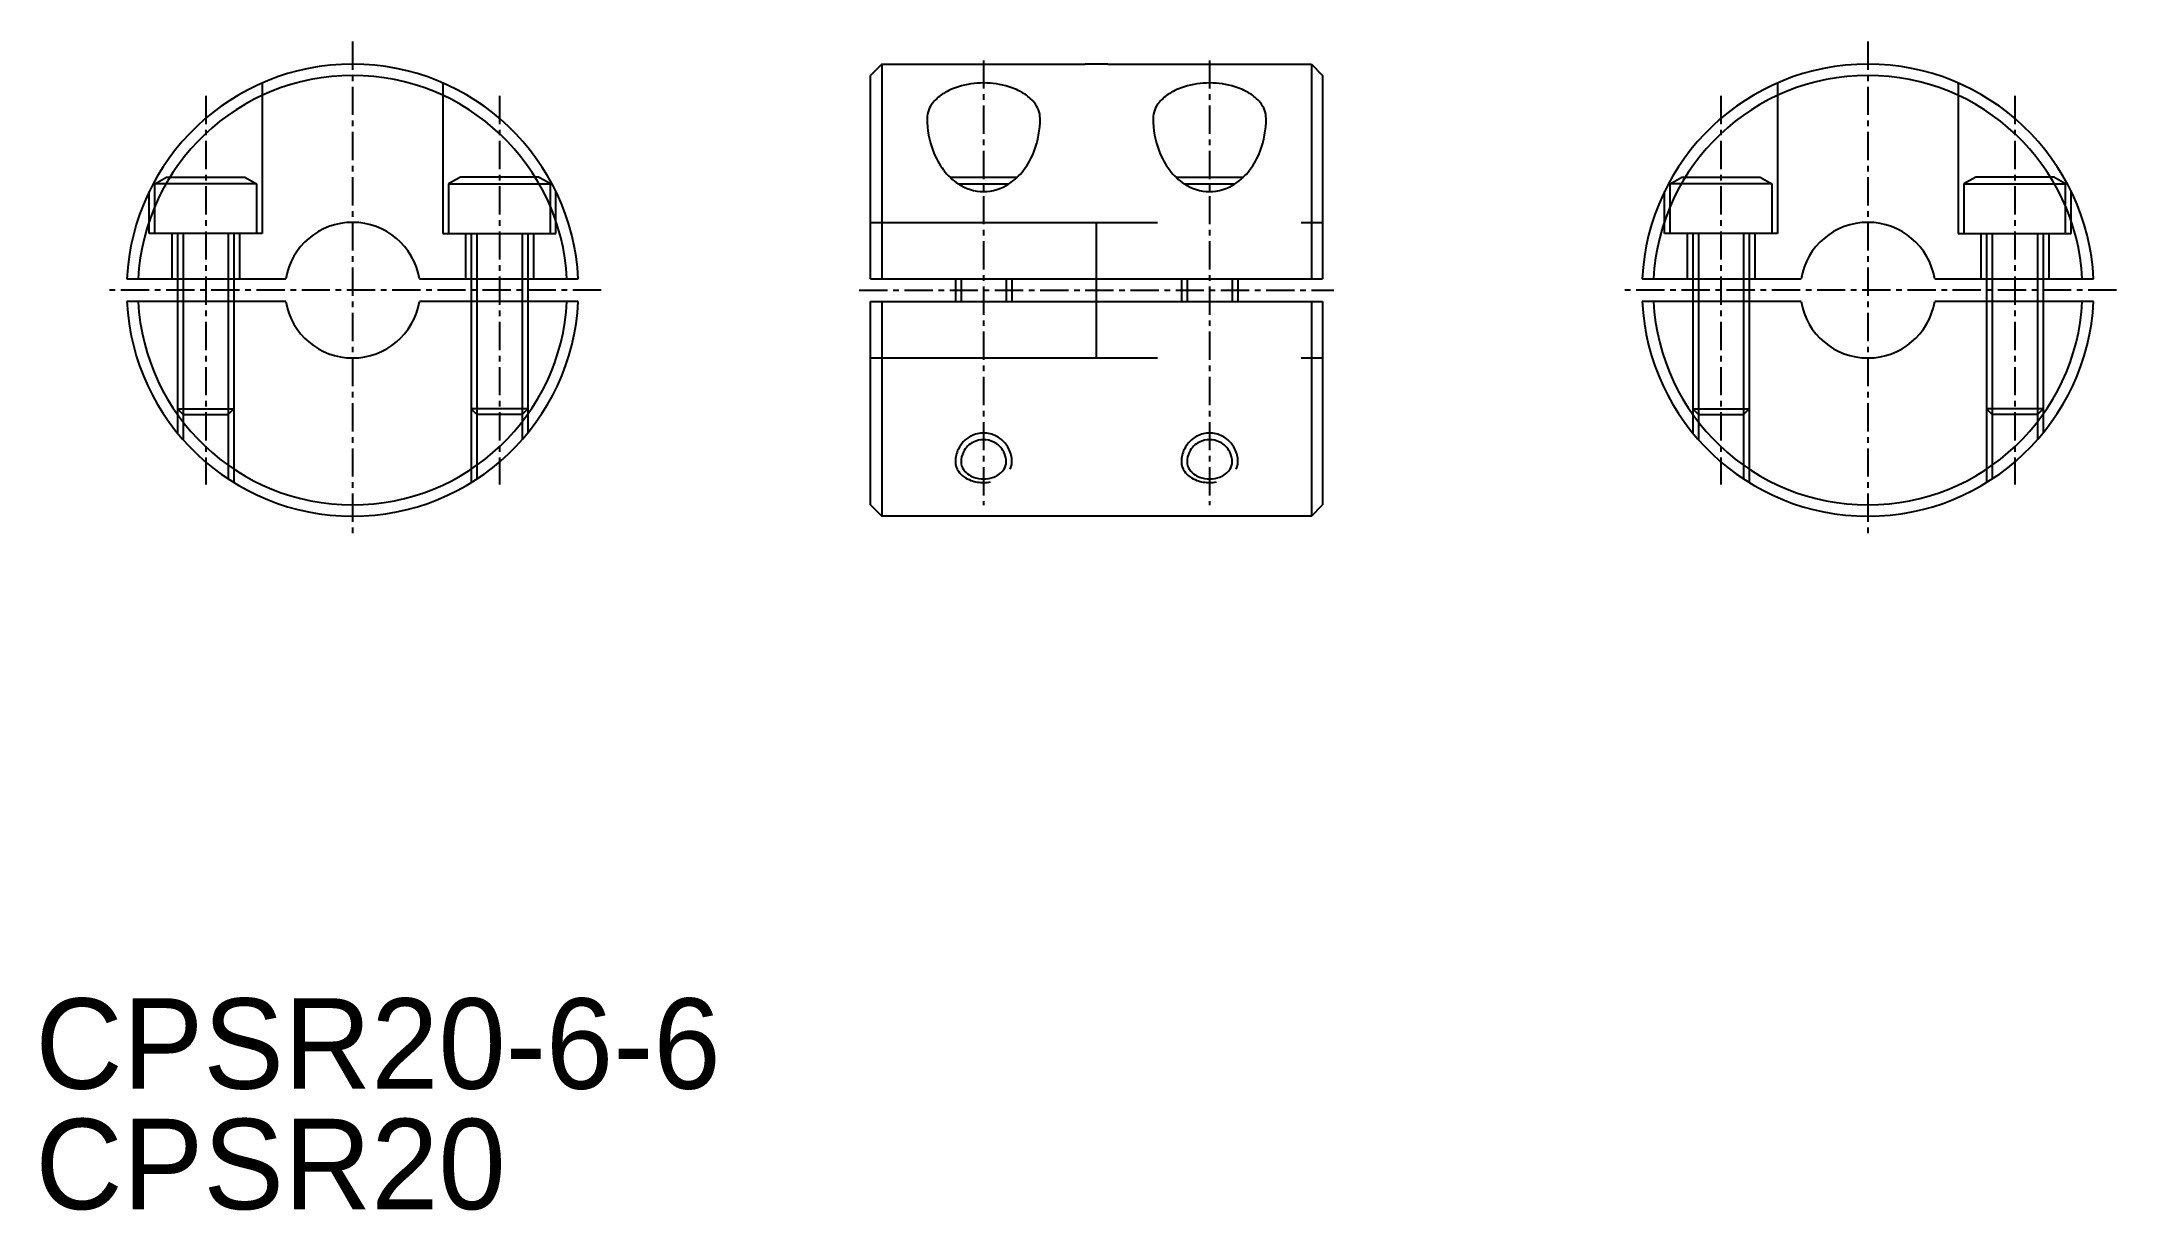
# Model space of a CAD drawing. Extents: x 85.4 to 177.2, y 81 to 132.7.
import ezdxf

# ---------------------------------------------------------------- set-up
doc = ezdxf.new("R2010")
doc.units = 0
doc.linetypes.add('CENTER', pattern=[2, 1.25, -0.25, 0.25, -0.25])
doc.linetypes.add('DASHED', pattern=[19.05, 12.7, -6.35])
doc.layers.get('0').update_dxf_attribs({"linetype": 'CONTINUOUS'})
doc.layers.add('CENTER', color=1, linetype='CENTER')

msp = doc.modelspace()

# ---------------------------------------------------------------- linework, layer by layer
for p, q in [((122.606, 131.748), (122.106, 131.248)), ((122.606, 131.748), (122.606, 122.248)), ((122.606, 131.748), (131.606, 131.748)), ((132.606, 131.748), (131.606, 131.748)), ((132.606, 131.748), (141.606, 131.748)), ((141.606, 131.748), (141.606, 122.248)), ((141.606, 131.748), (142.106, 131.248)), ((122.106, 122.248), (122.106, 131.248)), ((142.106, 131.248), (142.106, 122.248)), ((124.606, 129.348), (124.606, 129.348)), ((129.606, 129.348), (129.606, 129.348)), ((134.606, 129.348), (134.606, 129.348)), ((139.606, 129.348), (139.606, 129.348)), ((125.613, 126.748), (128.598, 126.748)), ((135.613, 126.748), (138.598, 126.748)), ((125.989, 126.448), (128.222, 126.448)), ((135.989, 126.448), (138.222, 126.448)), ((89.198, 122.248), (96.227, 122.248)), ((91.435, 122.248), (91.435, 121.248)), ((93.935, 122.248), (93.935, 121.248)), ((102.143, 122.248), (109.173, 122.248)), ((104.435, 122.248), (104.435, 121.248)), ((106.935, 122.248), (106.935, 121.248)), ((122.106, 122.248), (142.106, 122.248)), ((125.856, 122.248), (125.856, 121.248)), ((128.356, 122.248), (128.356, 121.248)), ((135.856, 122.248), (135.856, 121.248)), ((138.356, 122.248), (138.356, 121.248)), ((156.243, 122.248), (163.273, 122.248)), ((158.481, 122.248), (158.481, 121.248)), ((160.981, 122.248), (160.981, 121.248)), ((169.189, 122.248), (176.218, 122.248)), ((171.481, 122.248), (171.481, 121.248)), ((173.981, 122.248), (173.981, 121.248)), ((96.227, 121.248), (89.198, 121.248)), ((109.173, 121.248), (102.143, 121.248)), ((122.106, 121.248), (142.106, 121.248)), ((122.106, 112.248), (122.106, 121.248)), ((122.606, 121.248), (122.606, 111.748)), ((141.606, 121.248), (141.606, 111.748)), ((142.106, 121.248), (142.106, 112.248)), ((163.273, 121.248), (156.243, 121.248)), ((176.218, 121.248), (169.189, 121.248)), ((126.106, 114.149), (126.106, 114.149)), ((136.106, 114.149), (136.106, 114.149)), ((122.106, 112.248), (122.606, 111.748)), ((141.606, 111.748), (142.106, 112.248)), ((141.606, 111.748), (122.606, 111.748))]:
    msp.add_line(p, q)
at = {"color": 3, "linetype": 'DASHED'}
for p, q in [((95.185, 130.913), (95.185, 124.248)), ((103.185, 130.913), (103.185, 124.248)), ((162.231, 130.913), (162.231, 124.248)), ((170.231, 130.913), (170.231, 124.248)), ((90.435, 126.448), (90.955, 126.748)), ((90.955, 126.748), (94.416, 126.748)), ((94.416, 126.748), (94.935, 126.448)), ((103.955, 126.748), (103.435, 126.448)), ((107.416, 126.748), (103.955, 126.748)), ((107.935, 126.448), (107.416, 126.748)), ((157.481, 126.448), (158, 126.748)), ((158, 126.748), (161.461, 126.748)), ((161.461, 126.748), (161.981, 126.448)), ((171, 126.748), (170.481, 126.448)), ((174.461, 126.748), (171, 126.748)), ((174.981, 126.448), (174.461, 126.748)), ((90.185, 124.248), (90.185, 126.107)), ((94.935, 126.448), (90.435, 126.448)), ((90.435, 124.248), (90.435, 126.448)), ((94.935, 126.448), (94.935, 124.248)), ((103.435, 126.448), (107.935, 126.448)), ((103.435, 126.448), (103.435, 124.248)), ((107.935, 124.248), (107.935, 126.448)), ((108.185, 124.248), (108.185, 126.107)), ((157.231, 124.248), (157.231, 126.107)), ((161.981, 126.448), (157.481, 126.448)), ((157.481, 124.248), (157.481, 126.448)), ((161.981, 126.448), (161.981, 124.248)), ((170.481, 126.448), (174.981, 126.448)), ((170.481, 126.448), (170.481, 124.248)), ((174.981, 124.248), (174.981, 126.448)), ((175.231, 124.248), (175.231, 126.107)), ((95.185, 124.248), (90.185, 124.248)), ((91.185, 124.248), (91.185, 122.248)), ((91.435, 124.248), (91.435, 122.248)), ((91.685, 124.248), (91.685, 122.248)), ((93.685, 124.248), (93.685, 122.248)), ((93.935, 124.248), (93.935, 122.248)), ((94.185, 124.248), (94.185, 122.248)), ((103.185, 124.248), (108.185, 124.248)), ((104.185, 124.248), (104.185, 122.248)), ((104.435, 124.248), (104.435, 122.248)), ((104.685, 124.248), (104.685, 122.248)), ((106.685, 124.248), (106.685, 122.248)), ((106.935, 124.248), (106.935, 122.248)), ((107.185, 124.248), (107.185, 122.248)), ((122.106, 124.748), (142.106, 124.748)), ((132.106, 118.748), (132.106, 124.748)), ((162.231, 124.248), (157.231, 124.248)), ((158.231, 124.248), (158.231, 122.248)), ((158.481, 124.248), (158.481, 122.248)), ((158.731, 124.248), (158.731, 122.248)), ((160.731, 124.248), (160.731, 122.248)), ((160.981, 124.248), (160.981, 122.248)), ((161.231, 124.248), (161.231, 122.248)), ((170.231, 124.248), (175.231, 124.248)), ((171.231, 124.248), (171.231, 122.248)), ((171.481, 124.248), (171.481, 122.248)), ((171.731, 124.248), (171.731, 122.248)), ((173.731, 124.248), (173.731, 122.248)), ((173.981, 124.248), (173.981, 122.248)), ((174.231, 124.248), (174.231, 122.248)), ((91.435, 121.248), (91.435, 115.429)), ((91.685, 121.248), (91.685, 115.134)), ((93.685, 121.248), (93.685, 113.397)), ((93.935, 121.248), (93.935, 113.237)), ((104.435, 121.248), (104.435, 113.237)), ((104.685, 121.248), (104.685, 113.397)), ((106.685, 121.248), (106.685, 115.134)), ((106.935, 121.248), (106.935, 115.429)), ((158.481, 121.248), (158.481, 115.429)), ((158.731, 121.248), (158.731, 115.134)), ((160.731, 121.248), (160.731, 113.397)), ((160.981, 121.248), (160.981, 113.237)), ((171.481, 121.248), (171.481, 113.237)), ((171.731, 121.248), (171.731, 113.397)), ((173.731, 121.248), (173.731, 115.134)), ((173.981, 121.248), (173.981, 115.429)), ((122.106, 118.748), (142.106, 118.748)), ((91.435, 116.498), (93.935, 116.498)), ((91.435, 116.498), (91.685, 116.248)), ((91.685, 116.248), (93.685, 116.248)), ((93.685, 116.248), (93.935, 116.498)), ((106.935, 116.498), (104.435, 116.498)), ((104.685, 116.248), (104.435, 116.498)), ((106.685, 116.248), (104.685, 116.248)), ((106.935, 116.498), (106.685, 116.248)), ((158.481, 116.498), (160.981, 116.498)), ((158.481, 116.498), (158.731, 116.248)), ((158.731, 116.248), (160.731, 116.248)), ((160.731, 116.248), (160.981, 116.498)), ((171.731, 116.248), (171.481, 116.498)), ((173.981, 116.498), (171.481, 116.498)), ((173.731, 116.248), (171.731, 116.248)), ((173.981, 116.498), (173.731, 116.248))]:
    msp.add_line(p, q, dxfattribs=at)
at = {"color": 3}
for p, q in [((91.685, 122.248), (91.685, 121.248)), ((93.685, 122.248), (93.685, 121.248)), ((104.685, 122.248), (104.685, 121.248)), ((106.685, 122.248), (106.685, 121.248)), ((126.106, 122.248), (126.106, 121.248)), ((128.106, 122.248), (128.106, 121.248)), ((136.106, 122.248), (136.106, 121.248)), ((138.106, 122.248), (138.106, 121.248)), ((158.731, 122.248), (158.731, 121.248)), ((160.731, 122.248), (160.731, 121.248)), ((171.731, 122.248), (171.731, 121.248)), ((173.731, 122.248), (173.731, 121.248)), ((125.856, 114.149), (125.856, 114.149)), ((135.856, 114.149), (135.856, 114.149))]:
    msp.add_line(p, q, dxfattribs=at)
for centre, radius, start, end in [((99.185, 121.748), 10, 2.86598, 177.13402), ((166.231, 121.748), 10, 2.86598, 177.13402), ((99.185, 121.748), 9.5, 3.01696, 176.98304), ((126.306, 128.868), 1.859, 121.38494, 140.59487), ((126.81, 128.061), 2.81, 107.00888, 121.58267), ((127.092, 127.141), 3.772, 89.79554, 107.02553), ((127.119, 127.141), 3.772, 72.97447, 90.20446), ((127.402, 128.061), 2.81, 58.41733, 72.99112), ((127.905, 128.868), 1.859, 39.40513, 58.61506), ((136.306, 128.868), 1.859, 121.38494, 140.59487), ((136.81, 128.061), 2.81, 107.00888, 121.58267), ((137.092, 127.141), 3.772, 89.79554, 107.02553), ((137.119, 127.141), 3.772, 72.97447, 90.20446), ((137.402, 128.061), 2.81, 58.41733, 72.99112), ((137.905, 128.868), 1.859, 39.40513, 58.61506), ((166.231, 121.748), 9.5, 3.01696, 176.98304), ((125.728, 129.325), 1.122, 139.8725, 178.82365), ((128.484, 129.325), 1.122, 1.17635, 40.1275), ((135.728, 129.325), 1.122, 139.8725, 178.82365), ((138.484, 129.325), 1.122, 1.17635, 40.1275), ((128.652, 129.336), 4.046, 179.83422, 200.80965), ((125.56, 129.336), 4.046, 339.19035, 0.16578), ((138.652, 129.336), 4.046, 179.83422, 200.80965), ((135.56, 129.336), 4.046, 339.19035, 0.16578), ((128.006, 129.091), 3.356, 200.82253, 217.33131), ((126.205, 129.091), 3.356, 322.66869, 339.17747), ((138.006, 129.091), 3.356, 200.82253, 217.33131), ((136.205, 129.091), 3.356, 322.66869, 339.17747), ((127.441, 128.656), 2.642, 217.26033, 236.63456), ((126.771, 128.656), 2.642, 303.36544, 322.73967), ((137.441, 128.656), 2.642, 217.26033, 236.63456), ((136.771, 128.656), 2.642, 303.36544, 322.73967), ((127.121, 128.157), 2.049, 236.41321, 269.55998), ((127.09, 128.157), 2.049, 270.44002, 303.58679), ((137.121, 128.157), 2.049, 236.41321, 269.55998), ((137.09, 128.157), 2.049, 270.44002, 303.58679), ((99.185, 121.748), 3, 9.59407, 170.40593), ((166.231, 121.748), 3, 9.59407, 170.40593), ((99.185, 121.748), 10, 182.86598, 357.13402), ((99.185, 121.748), 9.5, 183.01696, 356.98304), ((99.185, 121.748), 3, 189.59407, 350.40593), ((166.231, 121.748), 10, 182.86598, 357.13402), ((166.231, 121.748), 9.5, 183.01696, 356.98304), ((166.231, 121.748), 3, 189.59407, 350.40593), ((127.09, 114.143), 0.986, 134.54431, 153.06543), ((127.1, 114.133), 1, 116.19915, 134.54448), ((127.105, 114.121), 1.013, 89.98466, 116.19469), ((127.106, 114.121), 1.013, 63.80531, 90.01534), ((127.112, 114.133), 1, 45.45552, 63.80085), ((127.121, 114.143), 0.986, 26.93457, 45.45569), ((137.09, 114.143), 0.986, 134.54431, 153.06543), ((137.1, 114.133), 1, 116.19915, 134.54448), ((137.105, 114.121), 1.013, 89.98466, 116.19469), ((137.106, 114.121), 1.013, 63.80531, 90.01534), ((137.112, 114.133), 1, 45.45552, 63.80085), ((137.121, 114.143), 0.986, 26.93457, 45.45569), ((127.079, 114.149), 0.973, 153.0602, 179.98385), ((126.712, 114.154), 0.606, 180.50638, 214.33666), ((127.133, 114.149), 0.973, 0.01615, 26.9398), ((127.5, 114.154), 0.606, 325.66334, 359.49362), ((137.079, 114.149), 0.973, 153.0602, 179.98385), ((136.712, 114.154), 0.606, 180.50638, 214.33666), ((137.133, 114.149), 0.973, 0.01615, 26.9398), ((137.5, 114.154), 0.606, 325.66334, 359.49362), ((126.877, 114.263), 0.804, 214.07352, 233.47302), ((127.021, 114.455), 1.044, 233.38862, 249.67555), ((127.102, 114.674), 1.277, 249.6854, 270.1737), ((127.11, 114.674), 1.277, 269.8263, 290.3146), ((127.19, 114.455), 1.044, 290.32445, 306.61138), ((127.335, 114.263), 0.804, 306.52698, 325.92648), ((136.877, 114.263), 0.804, 214.07352, 233.47302), ((137.021, 114.455), 1.044, 233.38862, 249.67555), ((137.102, 114.674), 1.277, 249.6854, 270.1737), ((137.11, 114.674), 1.277, 269.8263, 290.3146), ((137.19, 114.455), 1.044, 290.32445, 306.61138), ((137.335, 114.263), 0.804, 306.52698, 325.92648)]:
    msp.add_arc(centre, radius, start, end)
for centre, radius, start, end in [((127.138, 114.16), 1.279, 135.70666, 154.00121), ((127.118, 114.18), 1.251, 117.14002, 135.70713), ((127.106, 114.202), 1.226, 90.0255, 117.14827), ((127.105, 114.202), 1.226, 62.85173, 89.9745), ((127.094, 114.18), 1.251, 44.29287, 62.85998), ((127.074, 114.16), 1.279, 25.99879, 44.29334), ((137.138, 114.16), 1.279, 135.70666, 154.00121), ((137.118, 114.18), 1.251, 117.14002, 135.70713), ((137.106, 114.202), 1.226, 90.0255, 117.14827), ((137.105, 114.202), 1.226, 62.85173, 89.9745), ((137.094, 114.18), 1.251, 44.29287, 62.85998), ((137.074, 114.16), 1.279, 25.99879, 44.29334), ((127.16, 114.149), 1.305, 154.00763, 180.02333), ((126.575, 114.156), 0.719, 180.59547, 215.27509), ((127.051, 114.149), 1.305, 359.97667, 25.99237), ((127.637, 114.156), 0.719, 333.445, 359.40453), ((137.16, 114.149), 1.305, 154.00763, 180.02333), ((136.575, 114.156), 0.719, 180.59547, 215.27509), ((137.051, 114.149), 1.305, 359.97667, 25.99237), ((137.637, 114.156), 0.719, 333.445, 359.40453), ((126.797, 114.307), 0.988, 214.95423, 234.3676), ((126.991, 114.574), 1.318, 234.26581, 250.27406), ((127.1, 114.878), 1.641, 250.27983, 270.18188), ((127.111, 114.878), 1.641, 269.81812, 280.59718), ((136.797, 114.307), 0.988, 214.95423, 234.3676), ((136.991, 114.574), 1.318, 234.26581, 250.27406), ((137.1, 114.878), 1.641, 250.27983, 270.18188), ((137.111, 114.878), 1.641, 269.81812, 280.59718)]:
    msp.add_arc(centre, radius, start, end, dxfattribs=at)
at = {"layer": 'CENTER', "color": 1, "linetype": 'CENTER'}
for p, q in [((99.185, 132.748), (99.185, 110.748)), ((166.231, 132.748), (166.231, 110.748)), ((127.106, 131.913), (127.106, 112.237)), ((137.106, 131.913), (137.106, 112.237)), ((92.685, 130.348), (92.685, 113.149)), ((105.685, 130.348), (105.685, 113.149)), ((159.731, 130.348), (159.731, 113.149)), ((172.731, 130.348), (172.731, 113.149)), ((110.185, 121.748), (88.185, 121.748)), ((121.606, 121.748), (142.606, 121.748)), ((177.231, 121.748), (155.231, 121.748))]:
    msp.add_line(p, q, dxfattribs=at)

# ---------------------------------------------------------------- texts
for s, p in [('CPSR20-6-6', (85.149, 86.42)), ('CPSR20', (85.149, 81.091))]:
    msp.add_text(s, height=4).set_placement(p)

doc.saveas('drawing.dxf')
